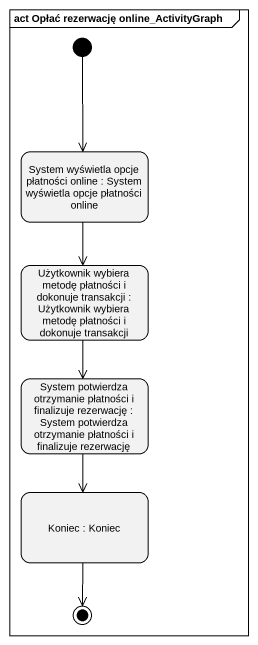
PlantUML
@startuml
mainframe act Opłać rezerwację online_ActivityGraph
hide empty description
state "System wyświetla opcje płatności online : System wyświetla opcje płatności online" as System_wyświetla_opcje
state "Użytkownik wybiera metodę płatności i dokonuje transakcji : Użytkownik wybiera metodę płatności i dokonuje transakcji" as Użytkownik_wybiera_metodę
state "System potwierdza otrzymanie płatności i finalizuje rezerwację : System potwierdza otrzymanie płatności i finalizuje rezerwację" as System_potwierdza
state "Koniec : Koniec" as Koniec
[*] --> System_wyświetla_opcje
System_wyświetla_opcje --> Użytkownik_wybiera_metodę
Użytkownik_wybiera_metodę --> System_potwierdza
System_potwierdza --> Koniec
Koniec --> [*]
@enduml
